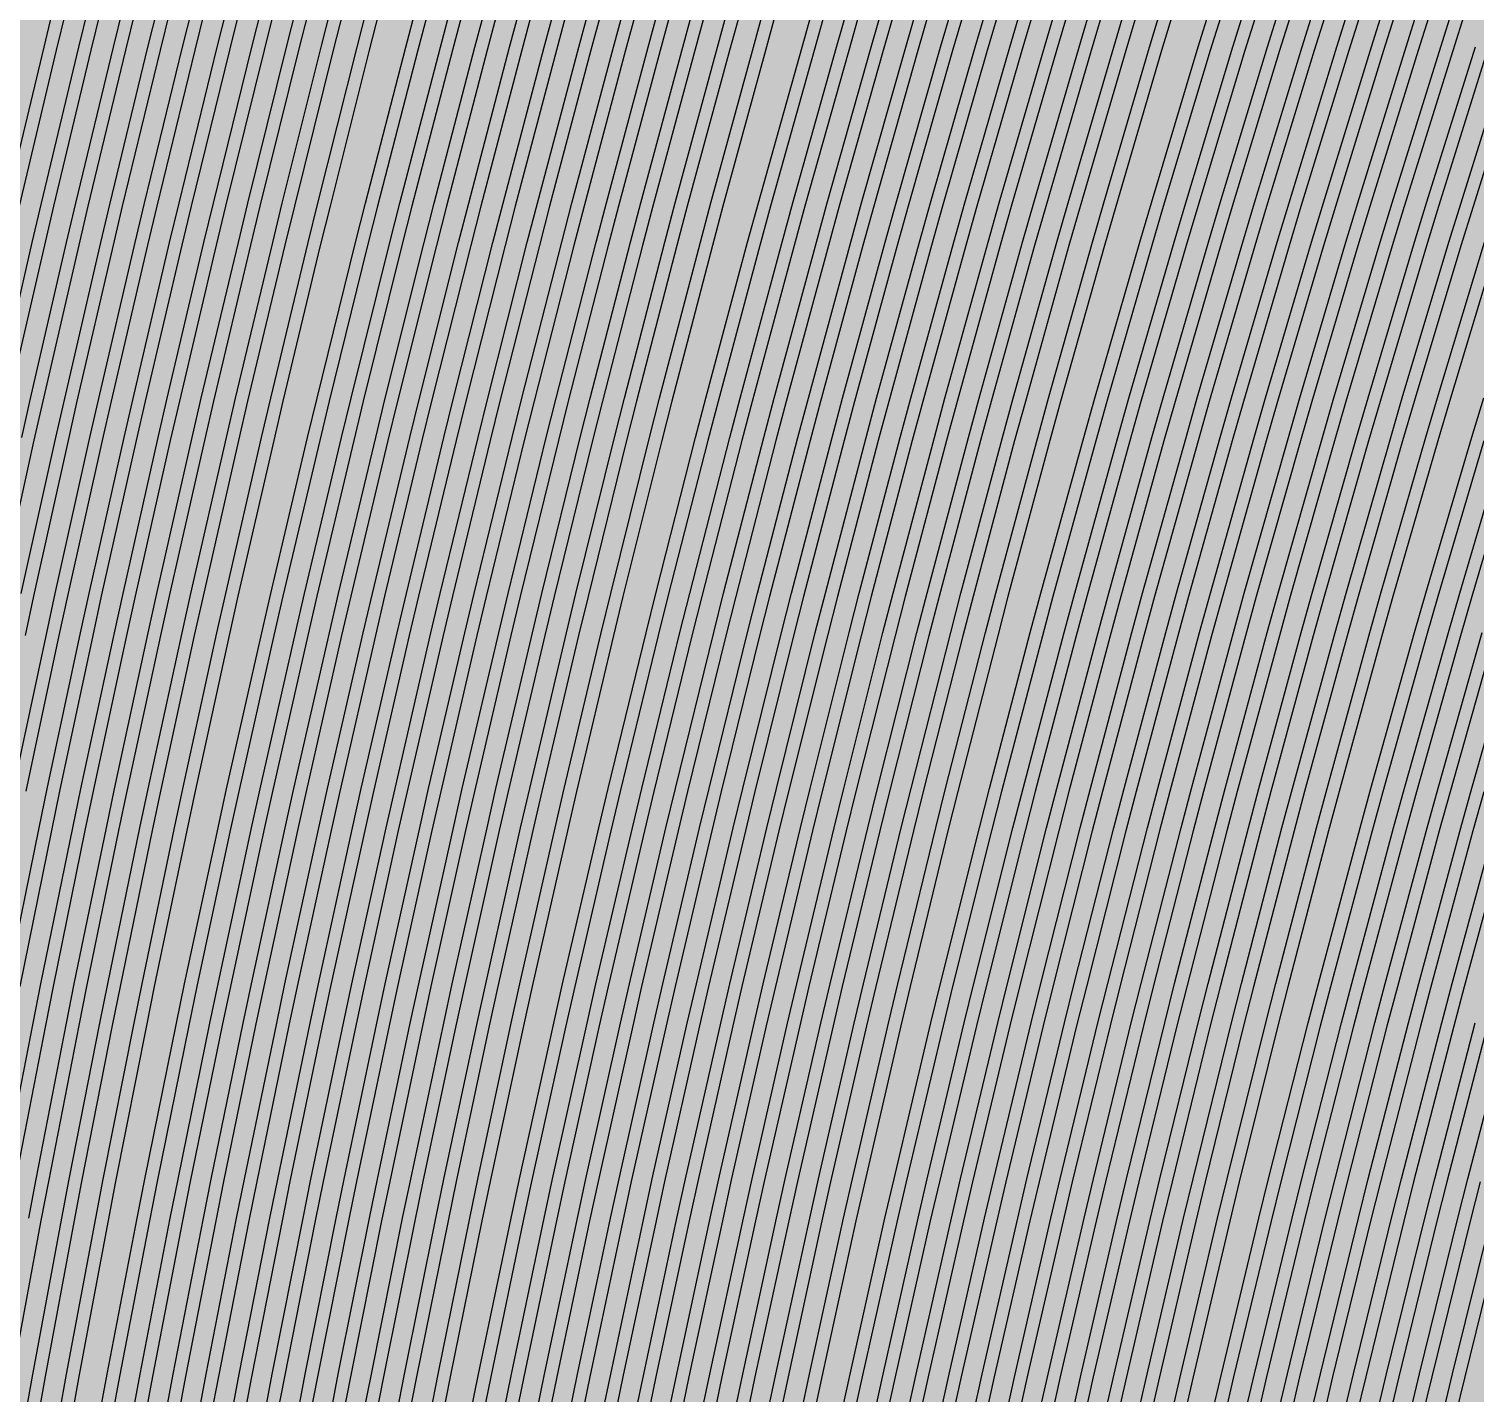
# Model space of a CAD drawing. Header units: metres. Extents: x -7220 to 10980, y -29667 to 1833.
# Drawn here: x 2763.3 to 2994.9, y -17113.4 to -16895 of the extents above; entities that cross this region are included whole.
import ezdxf

# ---------------------------------------------------------------- set-up
doc = ezdxf.new("R2010")
doc.units = ezdxf.units.M
doc.layers.add('Metal1', color=4, linetype='CONTINUOUS')
doc.layers.add('Polyimide', color=7, linetype='CONTINUOUS')

msp = doc.modelspace()

# ---------------------------------------------------------------- hatches: boundary and pattern name
at = {"layer": 'Polyimide'}
msp.add_hatch(color=7, dxfattribs=at).paths.add_polyline_path([(4099.45, -13861.55), (4142.64, -14152.77), (4214.18, -14438.35), (4313.36, -14715.55), (4439.24, -14981.69), (4590.59, -15234.21), (4765.97, -15470.68), (4963.68, -15688.82), (5181.82, -15886.53), (5418.29, -16061.91), (5670.81, -16213.26), (5936.95, -16339.14), (6214.15, -16438.32), (6499.73, -16509.85), (6790.95, -16553.05), (7085, -16567.5), (9980.38, -16567.5), (10058.79, -16571.35), (10136.45, -16582.87), (10212.6, -16601.95), (10286.52, -16628.4), (10357.49, -16661.96), (10424.83, -16702.32), (10487.89, -16749.09), (10546.06, -16801.81), (10598.78, -16859.98), (10645.55, -16923.04), (10685.91, -16990.38), (10719.48, -17061.35), (10745.93, -17135.27), (10765, -17211.43), (10776.52, -17289.08), (10780.38, -17367.5), (10780.38, -21957.3), (10741.61, -22012.91), (10705.97, -22070.59), (10673.58, -22130.14), (10644.53, -22191.39), (10618.92, -22254.16), (10596.82, -22318.25), (10578.3, -22383.46), (10563.41, -22449.6), (10552.21, -22516.46), (10544.72, -22583.84), (10540.97, -22651.53), (10540.97, -22719.32), (10544.72, -22787.01), (10552.21, -22854.38), (10563.41, -22921.24), (10578.3, -22987.38), (10596.82, -23052.6), (10618.92, -23116.68), (10644.53, -23179.45), (10673.58, -23240.71), (10705.97, -23300.26), (10741.61, -23357.93), (10780.38, -23413.54), (10780.38, -28667.5), (10776.52, -28745.91), (10765, -28823.57), (10745.93, -28899.73), (10719.48, -28973.65), (10685.91, -29044.62), (10645.55, -29111.96), (10598.78, -29175.01), (10546.06, -29233.19), (10487.89, -29285.91), (10424.83, -29332.68), (10357.49, -29373.04), (10286.52, -29406.6), (10212.6, -29433.05), (10136.45, -29452.13), (10058.79, -29463.65), (9980.38, -29467.5), (-6219.63, -29467.5), (-6298.04, -29463.65), (-6375.7, -29452.13), (-6451.85, -29433.05), (-6525.77, -29406.6), (-6596.74, -29373.04), (-6664.08, -29332.68), (-6727.14, -29285.91), (-6785.31, -29233.19), (-6838.03, -29175.01), (-6884.8, -29111.96), (-6925.16, -29044.62), (-6958.73, -28973.65), (-6985.18, -28899.73), (-7004.25, -28823.57), (-7015.77, -28745.91), (-7019.63, -28667.5), (-7019.63, -23426.32), (-6979.36, -23370.07), (-6942.33, -23311.63), (-6908.66, -23251.2), (-6878.45, -23188.96), (-6851.81, -23125.12), (-6828.81, -23059.88), (-6809.53, -22993.44), (-6794.04, -22926.02), (-6782.37, -22857.83), (-6774.57, -22789.09), (-6770.67, -22720.02), (-6770.67, -22650.84), (-6774.57, -22581.77), (-6782.37, -22513.03), (-6794.04, -22444.84), (-6809.53, -22377.42), (-6828.81, -22310.98), (-6851.81, -22245.74), (-6878.45, -22181.89), (-6908.66, -22119.66), (-6942.33, -22059.22), (-6979.36, -22000.79), (-7019.63, -21944.54), (-7019.63, -17367.5), (-7015.77, -17289.08), (-7004.25, -17211.43), (-6985.18, -17135.27), (-6958.73, -17061.35), (-6925.16, -16990.38), (-6884.8, -16923.04), (-6838.03, -16859.98), (-6785.31, -16801.81), (-6727.14, -16749.09), (-6664.08, -16702.32), (-6596.74, -16661.96), (-6525.77, -16628.4), (-6451.85, -16601.95), (-6375.7, -16582.87), (-6298.04, -16571.35), (-6219.63, -16567.5), (-3314, -16567.5), (-3019.95, -16553.05), (-2728.73, -16509.85), (-2443.15, -16438.32), (-2165.95, -16339.14), (-1899.81, -16213.26), (-1647.29, -16061.91), (-1410.82, -15886.53), (-1192.68, -15688.82), (-994.97, -15470.68), (-819.59, -15234.21), (-668.24, -14981.69), (-542.36, -14715.55), (-443.18, -14438.35), (-371.64, -14152.77), (-328.45, -13861.55), (-314, -13567.5), (-314, -13373.48), (-317.45, -13328.11), (-327.72, -13283.78), (-344.58, -13241.52), (-367.63, -13202.3), (-396.35, -13167.01), (-430.08, -13136.47), (-468.03, -13111.38), (-509.35, -13092.32), (-509.35, -13092.32), (-578.18, -13061.27), (-642.2, -13021.24), (-700.26, -12972.96), (-751.3, -12917.31), (-794.39, -12855.3), (-828.74, -12788.06), (-853.73, -12716.8), (-868.91, -12642.84), (-874, -12567.5), (-868.91, -12492.16), (-853.73, -12418.19), (-828.74, -12346.94), (-794.39, -12279.7), (-751.3, -12217.69), (-700.26, -12162.04), (-642.2, -12113.76), (-578.18, -12073.73), (-509.35, -12042.68), (-509.35, -12042.68), (-468.03, -12023.62), (-430.08, -11998.53), (-396.35, -11967.99), (-367.63, -11932.7), (-344.58, -11893.47), (-327.72, -11851.21), (-317.45, -11806.89), (-314, -11761.52), (-314, -11074.31), (-317.45, -11028.94), (-327.72, -10984.62), (-344.58, -10942.36), (-367.63, -10903.13), (-396.35, -10867.84), (-430.08, -10837.3), (-468.03, -10812.21), (-509.35, -10793.16), (-509.35, -10793.16), (-578.18, -10762.1), (-642.2, -10722.07), (-700.26, -10673.8), (-751.3, -10618.15), (-794.39, -10556.13), (-828.74, -10488.89), (-853.73, -10417.64), (-868.91, -10343.67), (-874, -10268.33), (-868.91, -10192.99), (-853.73, -10119.03), (-828.74, -10047.77), (-794.39, -9980.53), (-751.3, -9918.52), (-700.26, -9862.87), (-642.2, -9814.59), (-578.18, -9774.56), (-509.35, -9743.51), (-509.35, -9743.51), (-468.03, -9724.45), (-430.08, -9699.36), (-396.35, -9668.82), (-367.63, -9633.53), (-344.58, -9594.31), (-327.72, -9552.05), (-317.45, -9507.72), (-314, -9462.35), (-314, -8775.14), (-317.45, -8729.78), (-327.72, -8685.45), (-344.58, -8643.19), (-367.63, -8603.96), (-396.35, -8568.68), (-430.08, -8538.14), (-468.03, -8513.05), (-509.35, -8493.99), (-509.35, -8493.99), (-578.18, -8462.94), (-642.2, -8422.91), (-700.26, -8374.63), (-751.3, -8318.98), (-794.39, -8256.97), (-828.74, -8189.73), (-853.73, -8118.47), (-868.91, -8044.5), (-874, -7969.17), (-868.91, -7893.83), (-853.73, -7819.86), (-828.74, -7748.61), (-794.39, -7681.36), (-751.3, -7619.35), (-700.26, -7563.7), (-642.2, -7515.42), (-578.18, -7475.4), (-509.35, -7444.34), (-509.35, -7444.34), (-468.03, -7425.28), (-430.08, -7400.2), (-396.35, -7369.66), (-367.63, -7334.37), (-344.58, -7295.14), (-327.72, -7252.88), (-317.45, -7208.56), (-314, -7163.19), (-314, -6475.98), (-317.45, -6430.61), (-327.72, -6386.29), (-344.58, -6344.02), (-367.63, -6304.8), (-396.35, -6269.51), (-430.08, -6238.97), (-468.03, -6213.88), (-509.35, -6194.82), (-509.35, -6194.82), (-578.18, -6163.77), (-642.2, -6123.74), (-700.26, -6075.46), (-751.3, -6019.81), (-794.39, -5957.8), (-828.74, -5890.56), (-853.73, -5819.31), (-868.91, -5745.34), (-874, -5670), (-868.91, -5594.66), (-853.73, -5520.69), (-828.74, -5449.44), (-794.39, -5382.2), (-751.3, -5320.19), (-700.26, -5264.54), (-642.2, -5216.26), (-578.18, -5176.23), (-509.35, -5145.18), (-509.35, -5145.18), (-468.03, -5126.12), (-430.08, -5101.03), (-396.35, -5070.49), (-367.63, -5035.2), (-344.58, -4995.98), (-327.72, -4953.71), (-317.45, -4909.39), (-314, -4864.02), (-314, 380), (-314, 1532.5), (-269, 1532.5), (-268.78, 1525.63), (-268.1, 1518.79), (-266.98, 1512.02), (-265.42, 1505.32), (-263.43, 1498.75), (-261.01, 1492.32), (-258.17, 1486.06), (-254.93, 1480), (-251.3, 1474.17), (-247.3, 1468.58), (-242.94, 1463.27), (-238.25, 1458.25), (-233.23, 1453.56), (-227.92, 1449.2), (-222.33, 1445.2), (-216.5, 1441.57), (-210.44, 1438.33), (-204.18, 1435.49), (-197.75, 1433.07), (-191.18, 1431.08), (-184.48, 1429.52), (-177.71, 1428.4), (-170.87, 1427.72), (-164, 1427.5), (-157.13, 1427.72), (-150.29, 1428.4), (-143.52, 1429.52), (-136.82, 1431.08), (-130.25, 1433.07), (-123.82, 1435.49), (-117.56, 1438.33), (-111.5, 1441.57), (-105.67, 1445.2), (-100.08, 1449.2), (-94.77, 1453.56), (-89.75, 1458.25), (-85.06, 1463.27), (-80.7, 1468.58), (-76.7, 1474.17), (-73.07, 1480), (-69.83, 1486.06), (-66.99, 1492.32), (-64.57, 1498.75), (-62.58, 1505.32), (-61.02, 1512.02), (-59.9, 1518.79), (-59.22, 1525.63), (-59, 1532.5), (1786, 1532.5), (3835, 1532.5), (3835.21, 1539.04), (3835.86, 1545.55), (3836.92, 1552.01), (3838.41, 1558.38), (3840.31, 1564.64), (3842.61, 1570.77), (3845.31, 1576.73), (3848.4, 1582.5), (3851.85, 1588.06), (3855.66, 1593.38), (3859.82, 1598.43), (3864.29, 1603.21), (3869.07, 1607.68), (3874.12, 1611.84), (3879.44, 1615.65), (3885, 1619.1), (3890.77, 1622.19), (3896.73, 1624.89), (3902.86, 1627.19), (3909.12, 1629.09), (3915.49, 1630.58), (3921.95, 1631.64), (3928.46, 1632.29), (3935, 1632.5), (3941.54, 1632.29), (3948.05, 1631.64), (3954.51, 1630.58), (3960.88, 1629.09), (3967.14, 1627.19), (3973.27, 1624.89), (3979.23, 1622.19), (3985, 1619.1), (3990.56, 1615.65), (3995.88, 1611.84), (4000.93, 1607.68), (4005.71, 1603.21), (4010.18, 1598.43), (4014.34, 1593.38), (4018.15, 1588.06), (4021.6, 1582.5), (4024.69, 1576.73), (4027.39, 1570.77), (4029.69, 1564.64), (4031.59, 1558.38), (4033.08, 1552.01), (4034.14, 1545.55), (4034.79, 1539.04), (4035, 1532.5), (4085, 1532.5), (4085, 380), (4085, 330), (4085, -4864.02), (4088.45, -4909.39), (4098.72, -4953.71), (4115.58, -4995.98), (4138.63, -5035.2), (4167.35, -5070.49), (4201.08, -5101.03), (4239.03, -5126.12), (4280.35, -5145.18), (4280.35, -5145.18), (4349.18, -5176.23), (4413.2, -5216.26), (4471.26, -5264.54), (4522.3, -5320.19), (4565.39, -5382.2), (4599.74, -5449.44), (4624.73, -5520.69), (4639.91, -5594.66), (4645, -5670), (4639.91, -5745.34), (4624.73, -5819.31), (4599.74, -5890.56), (4565.39, -5957.8), (4522.3, -6019.81), (4471.26, -6075.46), (4413.2, -6123.74), (4349.18, -6163.77), (4280.35, -6194.82), (4239.03, -6213.88), (4201.08, -6238.97), (4167.35, -6269.51), (4138.63, -6304.8), (4115.58, -6344.02), (4098.72, -6386.29), (4088.45, -6430.61), (4085, -6475.98), (4085, -13567.5), (4099.45, -13861.55)])

# ---------------------------------------------------------------- linework, layer by layer
at = {"layer": 'Metal1'}
for points in [[(2758.07, -16954.18), (2763.8, -16929.21), (2765.27, -16922.93), (2771.26, -16897.96), (2772.8, -16891.68), (2779.05, -16866.71), (2780.66, -16860.43), (2787.17, -16835.46), (2788.85, -16829.18), (2795.64, -16804.21), (2797.39, -16797.93), (2804.45, -16772.97), (2806.26, -16766.68)], [(2813.93, -16767.24), (2812.11, -16773.52), (2805.01, -16798.47), (2803.26, -16804.75), (2796.43, -16829.7), (2794.75, -16835.98), (2788.19, -16860.93), (2786.58, -16867.21), (2780.29, -16892.16), (2778.75, -16898.43), (2772.73, -16923.39), (2771.25, -16929.66), (2765.49, -16954.62), (2764.08, -16960.89), (2758.58, -16985.85)], [(2759.11, -17079.18), (2763.95, -17054.2), (2765.2, -17047.93), (2770.3, -17022.95), (2771.61, -17016.68), (2776.97, -16991.7), (2778.35, -16985.42), (2783.97, -16960.46), (2785.42, -16954.17), (2791.31, -16929.21), (2792.83, -16922.92), (2798.99, -16897.96), (2800.57, -16891.67), (2807.01, -16866.71), (2808.66, -16860.42), (2815.37, -16835.46), (2817.09, -16829.17), (2824.08, -16804.21), (2825.87, -16797.92), (2833.14, -16772.96), (2835.01, -16766.67)], [(2759.76, -16922.93), (2765.71, -16897.96), (2767.24, -16891.68), (2773.46, -16866.71), (2775.05, -16860.43), (2781.54, -16835.46), (2783.2, -16829.18), (2789.95, -16804.22), (2791.69, -16797.93), (2798.71, -16772.97), (2800.52, -16766.68)], [(2759.84, -17047.93), (2764.91, -17022.95), (2766.22, -17016.68), (2771.55, -16991.71), (2772.92, -16985.43), (2778.51, -16960.46), (2779.95, -16954.18), (2785.81, -16929.21), (2787.32, -16922.92), (2793.44, -16897.96), (2795.02, -16891.67), (2801.41, -16866.71), (2803.06, -16860.42), (2809.73, -16835.46), (2811.44, -16829.17), (2818.39, -16804.21), (2820.18, -16797.92), (2827.4, -16772.96), (2829.26, -16766.67)], [(2808.18, -16767.24), (2806.37, -16773.51), (2799.31, -16798.47), (2797.57, -16804.74), (2790.78, -16829.7), (2789.11, -16835.97), (2782.59, -16860.93), (2780.99, -16867.2), (2774.74, -16892.16), (2773.2, -16898.43), (2767.22, -16923.39), (2765.75, -16929.66), (2760.02, -16954.62)], [(2842.67, -16767.24), (2840.8, -16773.53), (2833.49, -16798.48), (2831.69, -16804.76), (2824.67, -16829.71), (2822.93, -16835.98), (2816.19, -16860.94), (2814.53, -16867.21), (2808.07, -16892.17), (2806.47, -16898.44), (2800.28, -16923.4), (2798.76, -16929.67), (2792.84, -16954.63), (2791.39, -16960.9), (2785.73, -16985.86), (2784.35, -16992.13), (2778.96, -17017.09), (2777.64, -17023.36), (2772.51, -17048.32), (2771.26, -17054.59), (2766.39, -17079.55), (2765.2, -17085.82), (2760.6, -17110.78)], [(2760.83, -17016.68), (2766.13, -16991.71), (2767.49, -16985.43), (2773.05, -16960.46), (2774.48, -16954.18), (2780.31, -16929.21), (2781.81, -16922.93), (2787.9, -16897.96), (2789.46, -16891.67), (2795.82, -16866.71), (2797.46, -16860.42), (2804.09, -16835.46), (2805.79, -16829.17), (2812.7, -16804.21), (2814.48, -16797.92), (2821.66, -16772.96), (2823.51, -16766.67)], [(2836.92, -16767.24), (2835.06, -16773.52), (2827.79, -16798.47), (2826, -16804.75), (2819.02, -16829.7), (2817.3, -16835.98), (2810.59, -16860.94), (2808.94, -16867.21), (2802.51, -16892.17), (2800.93, -16898.44), (2794.77, -16923.4), (2793.26, -16929.67), (2787.37, -16954.63), (2785.92, -16960.9), (2780.3, -16985.86), (2778.92, -16992.13), (2773.57, -17017.09), (2772.25, -17023.36), (2767.16, -17048.32), (2765.91, -17054.59), (2761.07, -17079.55)], [(2802.44, -16767.23), (2800.64, -16773.51), (2793.61, -16798.46), (2791.88, -16804.74), (2785.13, -16829.7), (2783.47, -16835.97), (2776.99, -16860.93), (2775.4, -16867.2), (2769.18, -16892.16), (2767.66, -16898.43), (2761.71, -16923.39)], [(2831.18, -16767.24), (2829.32, -16773.52), (2822.1, -16798.47), (2820.32, -16804.75), (2813.37, -16829.7), (2811.66, -16835.98), (2804.99, -16860.93), (2803.35, -16867.21), (2796.96, -16892.17), (2795.38, -16898.44), (2789.26, -16923.4), (2787.76, -16929.67), (2781.9, -16954.63), (2780.46, -16960.9), (2774.87, -16985.86), (2773.5, -16992.13), (2768.17, -17017.09), (2766.87, -17023.36), (2761.8, -17048.32)], [(2762.06, -16985.43), (2767.59, -16960.46), (2769.01, -16954.18), (2774.8, -16929.21), (2776.29, -16922.93), (2782.35, -16897.96), (2783.91, -16891.68), (2790.23, -16866.71), (2791.86, -16860.43), (2798.45, -16835.46), (2800.15, -16829.17), (2807.02, -16804.21), (2808.78, -16797.92), (2815.93, -16772.96), (2817.76, -16766.67)], [(2762.13, -16960.46), (2763.54, -16954.18), (2769.3, -16929.21), (2770.78, -16922.93), (2776.8, -16897.96), (2778.35, -16891.68), (2784.64, -16866.71), (2786.26, -16860.43), (2792.81, -16835.46), (2794.5, -16829.18), (2801.33, -16804.21), (2803.08, -16797.93), (2810.19, -16772.96), (2812.01, -16766.67)], [(2819.68, -16767.24), (2817.85, -16773.52), (2810.7, -16798.47), (2808.94, -16804.75), (2802.08, -16829.7), (2800.38, -16835.98), (2793.79, -16860.93), (2792.17, -16867.21), (2785.85, -16892.16), (2784.29, -16898.44), (2778.24, -16923.39), (2776.75, -16929.67), (2770.96, -16954.62), (2769.54, -16960.9), (2764.01, -16985.86), (2762.66, -16992.13)], [(2825.43, -16767.24), (2823.59, -16773.52), (2816.4, -16798.47), (2814.63, -16804.75), (2807.72, -16829.7), (2806.02, -16835.98), (2799.39, -16860.93), (2797.76, -16867.21), (2791.4, -16892.16), (2789.84, -16898.44), (2783.75, -16923.39), (2782.25, -16929.67), (2776.43, -16954.63), (2775, -16960.9), (2769.44, -16985.86), (2768.08, -16992.13), (2762.78, -17017.09)], [(2762.79, -17116.7), (2763.92, -17110.43), (2768.55, -17085.45), (2769.75, -17079.17), (2774.65, -17054.2), (2775.91, -17047.92), (2781.06, -17022.95), (2782.39, -17016.67), (2787.81, -16991.7), (2789.21, -16985.42), (2794.9, -16960.45), (2796.36, -16954.17), (2802.32, -16929.2), (2803.85, -16922.92), (2810.08, -16897.96), (2811.68, -16891.67), (2818.19, -16866.71), (2819.86, -16860.42), (2826.64, -16835.46), (2828.39, -16829.17), (2835.45, -16804.21), (2837.27, -16797.92), (2844.62, -16772.96), (2846.51, -16766.67)], [(2763.24, -17085.45), (2764.43, -17079.18), (2769.3, -17054.2), (2770.55, -17047.93), (2775.68, -17022.95), (2777, -17016.67), (2782.39, -16991.7), (2783.78, -16985.42), (2789.44, -16960.45), (2790.89, -16954.17), (2796.82, -16929.21), (2798.34, -16922.92), (2804.53, -16897.96), (2806.13, -16891.67), (2812.6, -16866.71), (2814.26, -16860.42), (2821, -16835.46), (2822.74, -16829.17), (2829.76, -16804.21), (2831.57, -16797.92), (2838.88, -16772.96), (2840.76, -16766.67)], [(2848.42, -16767.25), (2846.53, -16773.53), (2839.19, -16798.48), (2837.37, -16804.76), (2830.31, -16829.71), (2828.57, -16835.99), (2821.79, -16860.94), (2820.12, -16867.22), (2813.62, -16892.17), (2812.02, -16898.44), (2805.79, -16923.4), (2804.26, -16929.67), (2798.31, -16954.63), (2796.85, -16960.9), (2791.16, -16985.86), (2789.77, -16992.13), (2784.35, -17017.09), (2783.02, -17023.36), (2777.87, -17048.32), (2776.61, -17054.59), (2771.71, -17079.55), (2770.52, -17085.82), (2765.89, -17110.79), (2764.76, -17117.05)], [(2768.18, -17116.7), (2769.32, -17110.42), (2773.99, -17085.45), (2775.19, -17079.17), (2780.13, -17054.2), (2781.4, -17047.92), (2786.59, -17022.95), (2787.93, -17016.67), (2793.4, -16991.7), (2794.8, -16985.42), (2800.53, -16960.45), (2802.01, -16954.17), (2808.01, -16929.2), (2809.56, -16922.92), (2815.83, -16897.95), (2817.45, -16891.67), (2824, -16866.7), (2825.69, -16860.42), (2832.52, -16835.46), (2834.28, -16829.17), (2841.4, -16804.21), (2843.23, -16797.91), (2850.63, -16772.96), (2852.54, -16766.66)], [(2854.45, -16767.25), (2852.55, -16773.53), (2845.15, -16798.48), (2843.32, -16804.76), (2836.2, -16829.71), (2834.45, -16835.99), (2827.62, -16860.94), (2825.93, -16867.22), (2819.38, -16892.17), (2817.77, -16898.45), (2811.5, -16923.4), (2809.95, -16929.68), (2803.95, -16954.63), (2802.48, -16960.91), (2796.75, -16985.86), (2795.35, -16992.13), (2789.89, -17017.09), (2788.55, -17023.36), (2783.36, -17048.33), (2782.09, -17054.59), (2777.16, -17079.56), (2775.95, -17085.82), (2771.28, -17110.79), (2770.14, -17117.05)], [(2774.63, -17116.7), (2775.8, -17110.42), (2780.6, -17085.45), (2781.84, -17079.17), (2786.92, -17054.2), (2788.22, -17047.92), (2793.57, -17022.95), (2794.94, -17016.67), (2800.56, -16991.7), (2802.01, -16985.41), (2807.9, -16960.45), (2809.42, -16954.16), (2815.59, -16929.2), (2817.18, -16922.91), (2823.63, -16897.95), (2825.29, -16891.66), (2832.03, -16866.7), (2833.77, -16860.41), (2840.79, -16835.45), (2842.6, -16829.16), (2849.92, -16804.2), (2851.8, -16797.91), (2859.42, -16772.95), (2861.38, -16766.66)], [(2863.28, -16767.26), (2861.33, -16773.54), (2853.72, -16798.49), (2851.84, -16804.77), (2844.52, -16829.72), (2842.72, -16836), (2835.69, -16860.95), (2833.96, -16867.23), (2827.22, -16892.18), (2825.57, -16898.45), (2819.12, -16923.41), (2817.53, -16929.68), (2811.36, -16954.64), (2809.85, -16960.91), (2803.96, -16985.87), (2802.51, -16992.14), (2796.9, -17017.1), (2795.52, -17023.37), (2790.18, -17048.33), (2788.87, -17054.6), (2783.81, -17079.56), (2782.57, -17085.83), (2777.77, -17110.79), (2776.59, -17117.06)], [(2779.91, -17116.7), (2781.09, -17110.42), (2785.92, -17085.45), (2787.17, -17079.17), (2792.26, -17054.2), (2793.58, -17047.92), (2798.95, -17022.95), (2800.34, -17016.67), (2805.98, -16991.7), (2807.44, -16985.41), (2813.36, -16960.45), (2814.89, -16954.16), (2821.09, -16929.2), (2822.69, -16922.91), (2829.18, -16897.95), (2830.85, -16891.66), (2837.62, -16866.7), (2839.37, -16860.41), (2846.43, -16835.45), (2848.25, -16829.16), (2855.61, -16804.2), (2857.5, -16797.91), (2865.16, -16772.95), (2867.12, -16766.65)], [(2869.03, -16767.26), (2867.07, -16773.54), (2859.41, -16798.49), (2857.52, -16804.77), (2850.17, -16829.72), (2848.35, -16836), (2841.29, -16860.95), (2839.55, -16867.23), (2832.78, -16892.18), (2831.11, -16898.46), (2824.63, -16923.41), (2823.03, -16929.69), (2816.83, -16954.64), (2815.31, -16960.91), (2809.39, -16985.87), (2807.93, -16992.14), (2802.29, -17017.1), (2800.91, -17023.37), (2795.54, -17048.33), (2794.22, -17054.6), (2789.13, -17079.56), (2787.88, -17085.83), (2783.05, -17110.79), (2781.88, -17117.06)], [(2785.19, -17116.69), (2786.38, -17110.42), (2791.23, -17085.44), (2792.49, -17079.17), (2797.61, -17054.2), (2798.94, -17047.92), (2804.34, -17022.95), (2805.73, -17016.66), (2811.4, -16991.7), (2812.87, -16985.41), (2818.82, -16960.45), (2820.36, -16954.16), (2826.6, -16929.2), (2828.2, -16922.91), (2834.72, -16897.95), (2836.4, -16891.66), (2843.21, -16866.7), (2844.97, -16860.41), (2852.07, -16835.45), (2853.9, -16829.16), (2861.29, -16804.2), (2863.2, -16797.9), (2870.89, -16772.95), (2872.87, -16766.65)], [(2874.78, -16767.26), (2872.8, -16773.54), (2865.11, -16798.49), (2863.21, -16804.77), (2855.82, -16829.72), (2853.99, -16836), (2846.89, -16860.95), (2845.14, -16867.23), (2838.33, -16892.18), (2836.66, -16898.46), (2830.14, -16923.41), (2828.53, -16929.69), (2822.3, -16954.64), (2820.77, -16960.92), (2814.81, -16985.87), (2813.35, -16992.14), (2807.68, -17017.1), (2806.29, -17023.37), (2800.89, -17048.33), (2799.57, -17054.6), (2794.45, -17079.56), (2793.2, -17085.83), (2788.34, -17110.79), (2787.16, -17117.06)], [(2790.48, -17116.69), (2791.67, -17110.42), (2796.55, -17085.44), (2797.81, -17079.17), (2802.96, -17054.19), (2804.29, -17047.91), (2809.72, -17022.94), (2811.12, -17016.66), (2816.83, -16991.7), (2818.3, -16985.41), (2824.29, -16960.45), (2825.83, -16954.16), (2832.1, -16929.2), (2833.71, -16922.91), (2840.27, -16897.95), (2841.96, -16891.66), (2848.81, -16866.7), (2850.57, -16860.41), (2857.71, -16835.45), (2859.54, -16829.15), (2866.98, -16804.2), (2868.89, -16797.9), (2876.63, -16772.95), (2878.62, -16766.65)], [(2880.53, -16767.26), (2878.54, -16773.55), (2870.81, -16798.49), (2868.9, -16804.77), (2861.46, -16829.72), (2859.63, -16836), (2852.49, -16860.95), (2850.73, -16867.23), (2843.89, -16892.18), (2842.2, -16898.46), (2835.65, -16923.41), (2834.04, -16929.69), (2827.77, -16954.64), (2826.23, -16960.92), (2820.24, -16985.87), (2818.78, -16992.15), (2813.07, -17017.1), (2811.67, -17023.37), (2806.25, -17048.33), (2804.92, -17054.6), (2799.77, -17079.56), (2798.51, -17085.83), (2793.63, -17110.79), (2792.44, -17117.06)], [(2795.76, -17116.69), (2796.96, -17110.42), (2801.86, -17085.44), (2803.13, -17079.16), (2808.31, -17054.19), (2809.65, -17047.91), (2815.11, -17022.94), (2816.51, -17016.66), (2822.25, -16991.69), (2823.73, -16985.41), (2829.75, -16960.44), (2831.3, -16954.16), (2837.6, -16929.2), (2839.22, -16922.91), (2845.82, -16897.95), (2847.51, -16891.66), (2854.4, -16866.7), (2856.17, -16860.4), (2863.35, -16835.45), (2865.19, -16829.15), (2872.67, -16804.2), (2874.59, -16797.9), (2882.37, -16772.95), (2884.37, -16766.65)], [(2801.04, -17116.69), (2802.25, -17110.41), (2807.18, -17085.44), (2808.45, -17079.16), (2813.66, -17054.19), (2815.01, -17047.91), (2820.49, -17022.94), (2821.91, -17016.66), (2827.67, -16991.69), (2829.16, -16985.41), (2835.21, -16960.44), (2836.77, -16954.16), (2843.1, -16929.19), (2844.74, -16922.91), (2851.36, -16897.94), (2853.07, -16891.65), (2859.99, -16866.69), (2861.77, -16860.4), (2868.98, -16835.45), (2870.84, -16829.15), (2878.36, -16804.2), (2880.29, -16797.9), (2888.11, -16772.95), (2890.12, -16766.65)], [(2806.33, -17116.69), (2807.54, -17110.41), (2812.49, -17085.44), (2813.78, -17079.16), (2819.01, -17054.19), (2820.36, -17047.91), (2825.88, -17022.94), (2827.3, -17016.66), (2833.09, -16991.69), (2834.59, -16985.41), (2840.67, -16960.44), (2842.24, -16954.16), (2848.61, -16929.19), (2850.25, -16922.91), (2856.91, -16897.94), (2858.62, -16891.65), (2865.58, -16866.69), (2867.37, -16860.4), (2874.62, -16835.44), (2876.49, -16829.15), (2884.04, -16804.19), (2885.99, -16797.9), (2893.85, -16772.94), (2895.87, -16766.65)], [(2811.61, -17116.69), (2812.83, -17110.41), (2817.81, -17085.44), (2819.1, -17079.16), (2824.36, -17054.19), (2825.72, -17047.91), (2831.26, -17022.94), (2832.69, -17016.66), (2838.52, -16991.69), (2840.02, -16985.41), (2846.13, -16960.44), (2847.71, -16954.16), (2854.11, -16929.19), (2855.76, -16922.9), (2862.45, -16897.94), (2864.18, -16891.65), (2871.17, -16866.69), (2872.97, -16860.4), (2880.26, -16835.44), (2882.14, -16829.15), (2889.73, -16804.19), (2891.69, -16797.9), (2899.59, -16772.94), (2901.62, -16766.65)], [(2816.89, -17116.69), (2818.12, -17110.41), (2823.13, -17085.44), (2824.42, -17079.16), (2829.71, -17054.19), (2831.07, -17047.91), (2836.65, -17022.94), (2838.08, -17016.66), (2843.94, -16991.69), (2845.45, -16985.41), (2851.59, -16960.44), (2853.18, -16954.15), (2859.61, -16929.19), (2861.27, -16922.9), (2868, -16897.94), (2869.73, -16891.65), (2876.76, -16866.69), (2878.57, -16860.4), (2885.9, -16835.44), (2887.79, -16829.15), (2895.42, -16804.19), (2897.38, -16797.9), (2905.32, -16772.94), (2907.37, -16766.64)], [(2822.18, -17116.69), (2823.41, -17110.41), (2828.44, -17085.44), (2829.74, -17079.16), (2835.06, -17054.19), (2836.43, -17047.91), (2842.03, -17022.94), (2843.48, -17016.66), (2849.36, -16991.69), (2850.88, -16985.4), (2857.06, -16960.44), (2858.65, -16954.15), (2865.12, -16929.19), (2866.78, -16922.9), (2873.55, -16897.94), (2875.29, -16891.65), (2882.35, -16866.69), (2884.17, -16860.4), (2891.54, -16835.44), (2893.43, -16829.15), (2901.11, -16804.19), (2903.08, -16797.89), (2911.06, -16772.94), (2913.12, -16766.64)], [(2827.57, -17116.69), (2828.8, -17110.41), (2833.87, -17085.44), (2835.18, -17079.16), (2840.54, -17054.19), (2841.92, -17047.91), (2847.56, -17022.94), (2849.01, -17016.65), (2854.94, -16991.69), (2856.47, -16985.4), (2862.69, -16960.44), (2864.29, -16954.15), (2870.81, -16929.19), (2872.49, -16922.9), (2879.3, -16897.94), (2881.05, -16891.65), (2888.17, -16866.69), (2890, -16860.4), (2897.42, -16835.44), (2899.33, -16829.14), (2907.05, -16804.19), (2909.04, -16797.89), (2917.08, -16772.94), (2919.15, -16766.64)], [(2834.02, -17116.69), (2835.29, -17110.4), (2840.49, -17085.44), (2841.83, -17079.15), (2847.33, -17054.19), (2848.75, -17047.9), (2854.53, -17022.94), (2856.03, -17016.65), (2862.11, -16991.69), (2863.68, -16985.4), (2870.06, -16960.44), (2871.7, -16954.15), (2878.39, -16929.19), (2880.11, -16922.89), (2887.1, -16897.94), (2888.9, -16891.64), (2896.2, -16866.69), (2898.08, -16860.39), (2905.69, -16835.44), (2907.65, -16829.14), (2915.57, -16804.19), (2917.61, -16797.89), (2925.86, -16772.94), (2927.98, -16766.63)], [(2839.3, -17116.68), (2840.58, -17110.4), (2845.8, -17085.43), (2847.16, -17079.15), (2852.68, -17054.18), (2854.1, -17047.9), (2859.92, -17022.93), (2861.42, -17016.65), (2867.53, -16991.68), (2869.11, -16985.4), (2875.52, -16960.43), (2877.17, -16954.14), (2883.89, -16929.18), (2885.62, -16922.89), (2892.64, -16897.93), (2894.45, -16891.64), (2901.79, -16866.68), (2903.68, -16860.39), (2911.33, -16835.43), (2913.3, -16829.14), (2921.26, -16804.18), (2923.31, -16797.88), (2931.6, -16772.93), (2933.73, -16766.63)], [(2844.58, -17116.68), (2845.87, -17110.4), (2851.12, -17085.43), (2852.48, -17079.15), (2858.03, -17054.18), (2859.46, -17047.9), (2865.3, -17022.93), (2866.81, -17016.65), (2872.95, -16991.68), (2874.54, -16985.39), (2880.98, -16960.43), (2882.64, -16954.14), (2889.39, -16929.18), (2891.13, -16922.89), (2898.19, -16897.93), (2900.01, -16891.64), (2907.38, -16866.68), (2909.28, -16860.39), (2916.96, -16835.43), (2918.94, -16829.13), (2926.95, -16804.18), (2929.01, -16797.88), (2937.34, -16772.93), (2939.48, -16766.63)], [(2849.87, -17116.68), (2851.16, -17110.4), (2856.44, -17085.43), (2857.8, -17079.15), (2863.37, -17054.18), (2864.81, -17047.9), (2870.69, -17022.93), (2872.2, -17016.65), (2878.37, -16991.68), (2879.97, -16985.39), (2886.44, -16960.43), (2888.11, -16954.14), (2894.9, -16929.18), (2896.64, -16922.89), (2903.74, -16897.93), (2905.56, -16891.64), (2912.97, -16866.68), (2914.88, -16860.39), (2922.6, -16835.43), (2924.59, -16829.13), (2932.64, -16804.18), (2934.71, -16797.88), (2943.08, -16772.93), (2945.23, -16766.63)], [(2855.15, -17116.68), (2856.45, -17110.4), (2861.75, -17085.43), (2863.12, -17079.15), (2868.72, -17054.18), (2870.17, -17047.9), (2876.07, -17022.93), (2877.59, -17016.64), (2883.8, -16991.68), (2885.4, -16985.39), (2891.9, -16960.43), (2893.58, -16954.14), (2900.4, -16929.18), (2902.16, -16922.89), (2909.28, -16897.93), (2911.12, -16891.64), (2918.56, -16866.68), (2920.48, -16860.38), (2928.24, -16835.43), (2930.24, -16829.13), (2938.32, -16804.18), (2940.4, -16797.88), (2948.81, -16772.93), (2950.98, -16766.63)], [(2860.43, -17116.68), (2861.74, -17110.4), (2867.07, -17085.43), (2868.44, -17079.15), (2874.07, -17054.18), (2875.53, -17047.9), (2881.46, -17022.93), (2882.99, -17016.64), (2889.22, -16991.68), (2890.83, -16985.39), (2897.37, -16960.43), (2899.05, -16954.14), (2905.9, -16929.18), (2907.67, -16922.89), (2914.83, -16897.93), (2916.68, -16891.64), (2924.15, -16866.68), (2926.08, -16860.38), (2933.88, -16835.43), (2935.89, -16829.13), (2944.01, -16804.18), (2946.1, -16797.88), (2954.55, -16772.93), (2956.73, -16766.63)], [(2865.72, -17116.68), (2867.03, -17110.4), (2872.38, -17085.43), (2873.77, -17079.15), (2879.42, -17054.18), (2880.88, -17047.89), (2886.84, -17022.93), (2888.38, -17016.64), (2894.64, -16991.68), (2896.26, -16985.39), (2902.83, -16960.43), (2904.52, -16954.14), (2911.4, -16929.18), (2913.18, -16922.89), (2920.38, -16897.93), (2922.23, -16891.63), (2929.74, -16866.68), (2931.68, -16860.38), (2939.52, -16835.43), (2941.54, -16829.13), (2949.7, -16804.18), (2951.8, -16797.88), (2960.29, -16772.93), (2962.48, -16766.63)], [(2871, -17116.68), (2872.32, -17110.4), (2877.7, -17085.43), (2879.09, -17079.15), (2884.77, -17054.18), (2886.24, -17047.89), (2892.23, -17022.93), (2893.77, -17016.64), (2900.06, -16991.68), (2901.69, -16985.39), (2908.29, -16960.43), (2909.99, -16954.14), (2916.91, -16929.18), (2918.69, -16922.88), (2925.92, -16897.93), (2927.79, -16891.63), (2935.34, -16866.68), (2937.28, -16860.38), (2945.16, -16835.43), (2947.18, -16829.13), (2955.38, -16804.18), (2957.5, -16797.88), (2966.03, -16772.93), (2968.23, -16766.62)], [(2876.28, -17116.68), (2877.6, -17110.4), (2883.01, -17085.43), (2884.41, -17079.14), (2890.12, -17054.18), (2891.6, -17047.89), (2897.61, -17022.93), (2899.16, -17016.64), (2905.49, -16991.68), (2907.12, -16985.39), (2913.75, -16960.43), (2915.46, -16954.14), (2922.41, -16929.18), (2924.2, -16922.88), (2931.47, -16897.93), (2933.34, -16891.63), (2940.93, -16866.68), (2942.88, -16860.38), (2950.79, -16835.43), (2952.83, -16829.13), (2961.07, -16804.18), (2963.2, -16797.87), (2971.77, -16772.93), (2973.98, -16766.62)], [(2881.57, -17116.68), (2882.89, -17110.4), (2888.33, -17085.43), (2889.73, -17079.14), (2895.47, -17054.18), (2896.95, -17047.89), (2903, -17022.93), (2904.56, -17016.64), (2910.91, -16991.68), (2912.55, -16985.39), (2919.21, -16960.43), (2920.93, -16954.13), (2927.91, -16929.18), (2929.71, -16922.88), (2937.01, -16897.93), (2938.9, -16891.63), (2946.52, -16866.68), (2948.48, -16860.38), (2956.43, -16835.43), (2958.48, -16829.13), (2966.76, -16804.18), (2968.89, -16797.87), (2977.51, -16772.93), (2979.73, -16766.62)], [(2886.95, -17116.68), (2888.29, -17110.39), (2893.76, -17085.43), (2895.18, -17079.14), (2900.95, -17054.18), (2902.44, -17047.89), (2908.52, -17022.93), (2910.1, -17016.64), (2916.49, -16991.68), (2918.14, -16985.39), (2924.85, -16960.43), (2926.58, -16954.13), (2933.61, -16929.18), (2935.42, -16922.88), (2942.76, -16897.93), (2944.66, -16891.63), (2952.33, -16866.68), (2954.31, -16860.38), (2962.31, -16835.43), (2964.37, -16829.12), (2972.7, -16804.18), (2974.85, -16797.87), (2983.52, -16772.93), (2985.76, -16766.62)], [(2893.41, -17116.68), (2894.78, -17110.39), (2900.38, -17085.42), (2901.83, -17079.14), (2907.74, -17054.17), (2909.27, -17047.88), (2915.5, -17022.92), (2917.11, -17016.63), (2923.65, -16991.67), (2925.35, -16985.38), (2932.22, -16960.42), (2933.99, -16954.13), (2941.18, -16929.17), (2943.04, -16922.87), (2950.56, -16897.92), (2952.51, -16891.62), (2960.36, -16866.67), (2962.39, -16860.37), (2970.58, -16835.42), (2972.69, -16829.12), (2981.23, -16804.17), (2983.43, -16797.86), (2992.3, -16772.92), (2994.59, -16766.61)], [(2996.47, -16767.3), (2994.19, -16773.6), (2985.31, -16798.53), (2983.12, -16804.82), (2974.59, -16829.76), (2972.48, -16836.05), (2964.29, -16860.99), (2962.27, -16867.28), (2954.42, -16892.22), (2952.48, -16898.5), (2944.96, -16923.45), (2943.1, -16929.73), (2935.91, -16954.68), (2934.14, -16960.96), (2927.28, -16985.9), (2925.59, -16992.19), (2919.04, -17017.13), (2917.44, -17023.41), (2911.21, -17048.36), (2909.68, -17054.64), (2903.77, -17079.59), (2902.33, -17085.87), (2896.73, -17110.82), (2895.36, -17117.1)], [(2898.69, -17116.67), (2900.07, -17110.39), (2905.69, -17085.42), (2907.15, -17079.14), (2913.09, -17054.17), (2914.62, -17047.88), (2920.88, -17022.92), (2922.5, -17016.63), (2929.08, -16991.67), (2930.78, -16985.38), (2937.68, -16960.42), (2939.46, -16954.13), (2946.69, -16929.17), (2948.55, -16922.87), (2956.11, -16897.92), (2958.06, -16891.62), (2965.95, -16866.67), (2967.99, -16860.37), (2976.22, -16835.42), (2978.34, -16829.12), (2986.91, -16804.17), (2989.12, -16797.86), (2998.04, -16772.92)], [(2903.97, -17116.67), (2905.36, -17110.39), (2911.01, -17085.42), (2912.47, -17079.14), (2918.44, -17054.17), (2919.98, -17047.88), (2926.27, -17022.92), (2927.89, -17016.63), (2934.5, -16991.67), (2936.21, -16985.38), (2943.14, -16960.42), (2944.93, -16954.12), (2952.19, -16929.17), (2954.06, -16922.87), (2961.66, -16897.92), (2963.62, -16891.62), (2971.54, -16866.67), (2973.59, -16860.37), (2981.86, -16835.42), (2983.99, -16829.11), (2992.6, -16804.17), (2994.82, -16797.86), (3003.78, -16772.92)], [(2999.92, -16773.6), (2991.01, -16798.53), (2988.8, -16804.83), (2980.24, -16829.76), (2978.12, -16836.05), (2969.89, -16860.99), (2967.86, -16867.28), (2959.97, -16892.22), (2958.02, -16898.51), (2950.47, -16923.45), (2948.61, -16929.73), (2941.38, -16954.68), (2939.6, -16960.96), (2932.71, -16985.91), (2931.01, -16992.19), (2924.43, -17017.13), (2922.82, -17023.41), (2916.57, -17048.36), (2915.03, -17054.64), (2909.09, -17079.59), (2907.64, -17085.87), (2902.02, -17110.82), (2900.64, -17117.1)], [(2996.71, -16798.53), (2994.49, -16804.83), (2985.88, -16829.76), (2983.75, -16836.05), (2975.49, -16860.99), (2973.45, -16867.28), (2965.52, -16892.22), (2963.57, -16898.51), (2955.98, -16923.45), (2954.11, -16929.74), (2946.85, -16954.68), (2945.06, -16960.96), (2938.13, -16985.91), (2936.43, -16992.19), (2929.83, -17017.14), (2928.2, -17023.42), (2921.92, -17048.37), (2920.38, -17054.64), (2914.42, -17079.59), (2912.96, -17085.87), (2907.31, -17110.82), (2905.93, -17117.1)], [(2909.26, -17116.67), (2910.64, -17110.39), (2916.32, -17085.42), (2917.79, -17079.13), (2923.79, -17054.17), (2925.34, -17047.88), (2931.65, -17022.92), (2933.28, -17016.63), (2939.92, -16991.67), (2941.64, -16985.38), (2948.6, -16960.42), (2950.4, -16954.12), (2957.69, -16929.17), (2959.58, -16922.87), (2967.2, -16897.92), (2969.17, -16891.62), (2977.14, -16866.67), (2979.19, -16860.37), (2987.5, -16835.42), (2989.64, -16829.11), (2998.29, -16804.17)], [(3000.18, -16804.83), (2991.53, -16829.76), (2989.39, -16836.06), (2981.09, -16860.99), (2979.04, -16867.28), (2971.08, -16892.22), (2969.11, -16898.51), (2961.49, -16923.45), (2959.61, -16929.74), (2952.32, -16954.68), (2950.53, -16960.96), (2943.56, -16985.91), (2941.85, -16992.19), (2935.22, -17017.14), (2933.59, -17023.42), (2927.28, -17048.37), (2925.73, -17054.64), (2919.74, -17079.6), (2918.27, -17085.87), (2912.6, -17110.82), (2911.21, -17117.1)], [(2914.54, -17116.67), (2915.93, -17110.39), (2921.64, -17085.42), (2923.11, -17079.13), (2929.14, -17054.17), (2930.69, -17047.88), (2937.04, -17022.92), (2938.68, -17016.63), (2945.34, -16991.67), (2947.07, -16985.38), (2954.06, -16960.42), (2955.87, -16954.12), (2963.2, -16929.17), (2965.09, -16922.87), (2972.75, -16897.92), (2974.73, -16891.62), (2982.73, -16866.67), (2984.79, -16860.36), (2993.13, -16835.42), (2995.29, -16829.11)], [(2919.82, -17116.67), (2921.22, -17110.39), (2926.95, -17085.42), (2928.44, -17079.13), (2934.48, -17054.17), (2936.05, -17047.88), (2942.42, -17022.92), (2944.07, -17016.63), (2950.77, -16991.67), (2952.5, -16985.37), (2959.52, -16960.42), (2961.34, -16954.12), (2968.7, -16929.17), (2970.6, -16922.87), (2978.3, -16897.92), (2980.28, -16891.62), (2988.32, -16866.67), (2990.39, -16860.36), (2998.77, -16835.42)], [(2995.03, -16836.06), (2986.69, -16860.99), (2984.63, -16867.28), (2976.63, -16892.22), (2974.66, -16898.51), (2967, -16923.45), (2965.11, -16929.74), (2957.79, -16954.68), (2955.99, -16960.97), (2948.99, -16985.91), (2947.27, -16992.19), (2940.61, -17017.14), (2938.97, -17023.42), (2932.63, -17048.37), (2931.08, -17054.65), (2925.06, -17079.6), (2923.59, -17085.87), (2917.89, -17110.83), (2916.49, -17117.1)], [(3000.67, -16836.06), (2992.29, -16860.99), (2990.22, -16867.29), (2982.19, -16892.22), (2980.2, -16898.51), (2972.51, -16923.45), (2970.62, -16929.74), (2963.26, -16954.68), (2961.45, -16960.97), (2954.42, -16985.91), (2952.7, -16992.19), (2946, -17017.14), (2944.36, -17023.42), (2937.99, -17048.37), (2936.43, -17054.65), (2930.38, -17079.6), (2928.9, -17085.87), (2923.17, -17110.83), (2921.77, -17117.1)], [(2925.1, -17116.67), (2926.51, -17110.38), (2932.27, -17085.42), (2933.76, -17079.13), (2939.83, -17054.17), (2941.41, -17047.88), (2947.81, -17022.92), (2949.46, -17016.63), (2956.19, -16991.67), (2957.93, -16985.37), (2964.99, -16960.42), (2966.81, -16954.12), (2974.2, -16929.17), (2976.11, -16922.87), (2983.84, -16897.92), (2985.84, -16891.61), (2993.91, -16866.67), (2995.99, -16860.36)], [(2995.81, -16867.29), (2987.74, -16892.22), (2985.75, -16898.51), (2978.02, -16923.45), (2976.12, -16929.74), (2968.73, -16954.68), (2966.91, -16960.97), (2959.85, -16985.91), (2958.12, -16992.19), (2951.39, -17017.14), (2949.74, -17023.42), (2943.34, -17048.37), (2941.78, -17054.65), (2935.7, -17079.6), (2934.22, -17085.88), (2928.46, -17110.83), (2927.06, -17117.1)], [(2930.39, -17116.67), (2931.8, -17110.38), (2937.58, -17085.42), (2939.08, -17079.13), (2945.18, -17054.17), (2946.76, -17047.88), (2953.19, -17022.92), (2954.85, -17016.62), (2961.61, -16991.67), (2963.36, -16985.37), (2970.45, -16960.42), (2972.28, -16954.12), (2979.71, -16929.17), (2981.62, -16922.87), (2989.39, -16897.92), (2991.39, -16891.61), (2999.5, -16866.67)], [(3001.4, -16867.29), (2993.3, -16892.23), (2991.3, -16898.52), (2983.53, -16923.45), (2981.62, -16929.74), (2974.2, -16954.68), (2972.37, -16960.97), (2965.28, -16985.91), (2963.54, -16992.2), (2956.79, -17017.14), (2955.13, -17023.42), (2948.7, -17048.37), (2947.12, -17054.65), (2941.02, -17079.6), (2939.53, -17085.88), (2933.75, -17110.83), (2932.34, -17117.1)], [(2849.44, -16892.18), (2847.75, -16898.46), (2841.16, -16923.41), (2839.54, -16929.69), (2833.24, -16954.64), (2831.69, -16960.92), (2825.67, -16985.87), (2824.2, -16992.15), (2818.46, -17017.1), (2817.06, -17023.38), (2811.6, -17048.33), (2810.27, -17054.61), (2805.09, -17079.57), (2803.83, -17085.83), (2798.92, -17110.8), (2797.73, -17117.06)], [(2855, -16892.18), (2853.29, -16898.46), (2846.67, -16923.41), (2845.04, -16929.69), (2838.71, -16954.64), (2837.15, -16960.92), (2831.1, -16985.87), (2829.62, -16992.15), (2823.86, -17017.11), (2822.44, -17023.38), (2816.96, -17048.34), (2815.62, -17054.61), (2810.41, -17079.57), (2809.14, -17085.84), (2804.21, -17110.8), (2803.01, -17117.06)], [(2860.55, -16892.19), (2858.84, -16898.46), (2852.18, -16923.42), (2850.54, -16929.69), (2844.18, -16954.65), (2842.61, -16960.92), (2836.53, -16985.88), (2835.04, -16992.15), (2829.25, -17017.11), (2827.83, -17023.38), (2822.32, -17048.34), (2820.97, -17054.61), (2815.73, -17079.57), (2814.46, -17085.84), (2809.5, -17110.8), (2808.29, -17117.07)], [(2866.11, -16892.19), (2864.39, -16898.47), (2857.69, -16923.42), (2856.05, -16929.69), (2849.65, -16954.65), (2848.07, -16960.92), (2841.96, -16985.88), (2840.46, -16992.15), (2834.64, -17017.11), (2833.21, -17023.38), (2827.67, -17048.34), (2826.32, -17054.61), (2821.06, -17079.57), (2819.77, -17085.84), (2814.79, -17110.8), (2813.57, -17117.07)], [(2871.66, -16892.19), (2869.93, -16898.47), (2863.2, -16923.42), (2861.55, -16929.7), (2855.12, -16954.65), (2853.53, -16960.92), (2847.39, -16985.88), (2845.89, -16992.15), (2840.03, -17017.11), (2838.6, -17023.38), (2833.03, -17048.34), (2831.66, -17054.61), (2826.38, -17079.57), (2825.09, -17085.84), (2820.08, -17110.8), (2818.86, -17117.07)], [(2877.22, -16892.19), (2875.48, -16898.47), (2868.72, -16923.42), (2867.05, -16929.7), (2860.59, -16954.65), (2859, -16960.93), (2852.82, -16985.88), (2851.31, -16992.15), (2845.42, -17017.11), (2843.98, -17023.38), (2838.38, -17048.34), (2837.01, -17054.61), (2831.7, -17079.57), (2830.4, -17085.84), (2825.37, -17110.8), (2824.14, -17117.07)], [(2882.98, -16892.19), (2881.23, -16898.47), (2874.42, -16923.42), (2872.74, -16929.7), (2866.23, -16954.65), (2864.63, -16960.93), (2858.41, -16985.88), (2856.89, -16992.16), (2850.96, -17017.11), (2849.51, -17023.39), (2843.87, -17048.34), (2842.49, -17054.61), (2837.14, -17079.57), (2835.83, -17085.84), (2830.77, -17110.8), (2829.53, -17117.07)], [(2890.82, -16892.2), (2889.02, -16898.48), (2882.04, -16923.43), (2880.32, -16929.71), (2873.64, -16954.66), (2871.99, -16960.94), (2865.62, -16985.89), (2864.05, -16992.16), (2857.97, -17017.12), (2856.48, -17023.39), (2850.7, -17048.35), (2849.28, -17054.62), (2843.79, -17079.58), (2842.45, -17085.85), (2837.25, -17110.81), (2835.98, -17117.08)], [(2896.37, -16892.2), (2894.57, -16898.48), (2887.55, -16923.43), (2885.82, -16929.71), (2879.11, -16954.66), (2877.45, -16960.94), (2871.05, -16985.89), (2869.47, -16992.17), (2863.36, -17017.12), (2861.86, -17023.39), (2856.05, -17048.35), (2854.63, -17054.62), (2849.11, -17079.58), (2847.76, -17085.85), (2842.54, -17110.81), (2841.26, -17117.08)], [(2901.93, -16892.2), (2900.11, -16898.48), (2893.06, -16923.43), (2891.32, -16929.71), (2884.58, -16954.66), (2882.92, -16960.94), (2876.47, -16985.89), (2874.89, -16992.17), (2868.75, -17017.12), (2867.25, -17023.39), (2861.41, -17048.35), (2859.98, -17054.62), (2854.43, -17079.58), (2853.08, -17085.85), (2847.83, -17110.81), (2846.54, -17117.08)], [(2907.48, -16892.2), (2905.66, -16898.48), (2898.57, -16923.43), (2896.82, -16929.71), (2890.04, -16954.66), (2888.38, -16960.94), (2881.9, -16985.89), (2880.31, -16992.17), (2874.15, -17017.12), (2872.63, -17023.4), (2866.76, -17048.35), (2865.33, -17054.62), (2859.75, -17079.58), (2858.39, -17085.85), (2853.11, -17110.81), (2851.83, -17117.08)], [(2913.04, -16892.2), (2911.2, -16898.49), (2904.08, -16923.43), (2902.33, -16929.71), (2895.51, -16954.66), (2893.84, -16960.94), (2887.33, -16985.89), (2885.74, -16992.17), (2879.54, -17017.12), (2878.02, -17023.4), (2872.12, -17048.35), (2870.67, -17054.63), (2865.08, -17079.58), (2863.71, -17085.85), (2858.4, -17110.81), (2857.11, -17117.08)], [(2918.59, -16892.2), (2916.75, -16898.49), (2909.59, -16923.43), (2907.83, -16929.72), (2900.98, -16954.66), (2899.3, -16960.94), (2892.76, -16985.89), (2891.16, -16992.17), (2884.93, -17017.12), (2883.4, -17023.4), (2877.47, -17048.35), (2876.02, -17054.63), (2870.4, -17079.58), (2869.02, -17085.85), (2863.69, -17110.81), (2862.39, -17117.08)], [(2924.15, -16892.2), (2922.3, -16898.49), (2915.1, -16923.43), (2913.33, -16929.72), (2906.45, -16954.66), (2904.76, -16960.94), (2898.19, -16985.89), (2896.58, -16992.17), (2890.32, -17017.12), (2888.78, -17023.4), (2882.83, -17048.35), (2881.37, -17054.63), (2875.72, -17079.58), (2874.34, -17085.86), (2868.98, -17110.81), (2867.67, -17117.08)], [(2929.7, -16892.21), (2927.84, -16898.49), (2920.61, -16923.44), (2918.83, -16929.72), (2911.92, -16954.67), (2910.22, -16960.95), (2903.62, -16985.89), (2902, -16992.17), (2895.71, -17017.12), (2894.17, -17023.4), (2888.19, -17048.35), (2886.72, -17054.63), (2881.04, -17079.58), (2879.65, -17085.86), (2874.27, -17110.81), (2872.96, -17117.09)], [(2935.26, -16892.21), (2933.39, -16898.49), (2926.12, -16923.44), (2924.34, -16929.72), (2917.39, -16954.67), (2915.68, -16960.95), (2909.05, -16985.9), (2907.42, -16992.18), (2901.1, -17017.13), (2899.55, -17023.4), (2893.54, -17048.36), (2892.07, -17054.63), (2886.36, -17079.58), (2884.97, -17085.86), (2879.56, -17110.81), (2878.24, -17117.09)], [(2940.81, -16892.21), (2938.93, -16898.49), (2931.64, -16923.44), (2929.84, -16929.72), (2922.86, -16954.67), (2921.14, -16960.95), (2914.48, -16985.9), (2912.85, -16992.18), (2906.5, -17017.13), (2904.94, -17023.4), (2898.9, -17048.36), (2897.42, -17054.63), (2891.68, -17079.59), (2890.28, -17085.86), (2884.85, -17110.82), (2883.52, -17117.09)], [(2946.57, -16892.21), (2944.68, -16898.5), (2937.34, -16923.44), (2935.53, -16929.72), (2928.51, -16954.67), (2926.78, -16960.95), (2920.07, -16985.9), (2918.43, -16992.18), (2912.03, -17017.13), (2910.47, -17023.41), (2904.39, -17048.36), (2902.9, -17054.63), (2897.13, -17079.59), (2895.71, -17085.86), (2890.25, -17110.82), (2888.91, -17117.09)], [(2935.67, -17116.67), (2937.09, -17110.38), (2942.9, -17085.42), (2944.4, -17079.13), (2950.53, -17054.17), (2952.12, -17047.88), (2958.58, -17022.92), (2960.25, -17016.62), (2967.03, -16991.67), (2968.79, -16985.37), (2975.91, -16960.42), (2977.75, -16954.12), (2985.21, -16929.17), (2987.13, -16922.86), (2994.93, -16897.92)], [(2940.95, -17116.67), (2942.38, -17110.38), (2948.21, -17085.42), (2949.72, -17079.13), (2955.88, -17054.17), (2957.47, -17047.88), (2963.96, -17022.92), (2965.64, -17016.62), (2972.46, -16991.67), (2974.22, -16985.37), (2981.37, -16960.42), (2983.22, -16954.12), (2990.71, -16929.16), (2992.65, -16922.86), (3000.48, -16897.91)], [(2996.84, -16898.52), (2989.05, -16923.46), (2987.12, -16929.74), (2979.67, -16954.68), (2977.83, -16960.97), (2970.71, -16985.91), (2968.96, -16992.2), (2962.18, -17017.14), (2960.51, -17023.42), (2954.06, -17048.37), (2952.47, -17054.65), (2946.35, -17079.6), (2944.84, -17085.88), (2939.04, -17110.83), (2937.62, -17117.11)], [(3002.39, -16898.52), (2994.56, -16923.46), (2992.62, -16929.75), (2985.14, -16954.69), (2983.29, -16960.97), (2976.14, -16985.91), (2974.38, -16992.2), (2967.57, -17017.14), (2965.89, -17023.43), (2959.41, -17048.37), (2957.82, -17054.65), (2951.67, -17079.6), (2950.16, -17085.88), (2944.33, -17110.83), (2942.91, -17117.11)], [(2946.34, -17116.67), (2947.78, -17110.38), (2953.65, -17085.42), (2955.17, -17079.13), (2961.36, -17054.17), (2962.96, -17047.87), (2969.49, -17022.92), (2971.18, -17016.62), (2978.04, -16991.67), (2979.81, -16985.37), (2987.01, -16960.41), (2988.87, -16954.12), (2996.4, -16929.16)], [(2998.32, -16929.75), (2990.78, -16954.69), (2988.93, -16960.97), (2981.73, -16985.92), (2979.96, -16992.2), (2973.11, -17017.14), (2971.42, -17023.43), (2964.9, -17048.37), (2963.3, -17054.65), (2957.11, -17079.6), (2955.59, -17085.88), (2949.73, -17110.83), (2948.29, -17117.11)], [(2952.79, -17116.67), (2954.26, -17110.38), (2960.26, -17085.41), (2961.82, -17079.12), (2968.15, -17054.16), (2969.79, -17047.87), (2976.46, -17022.91), (2978.19, -17016.62), (2985.2, -16991.66), (2987.01, -16985.36), (2994.37, -16960.41), (2996.27, -16954.11)], [(2958.08, -17116.66), (2959.55, -17110.37), (2965.58, -17085.41), (2967.14, -17079.12), (2973.5, -17054.16), (2975.15, -17047.87), (2981.85, -17022.91), (2983.58, -17016.61), (2990.62, -16991.66), (2992.45, -16985.36), (2999.83, -16960.41)], [(2996.29, -16960.98), (2988.93, -16985.92), (2987.12, -16992.21), (2980.12, -17017.15), (2978.39, -17023.43), (2971.72, -17048.38), (2970.09, -17054.66), (2963.76, -17079.61), (2962.21, -17085.89), (2956.21, -17110.84), (2954.74, -17117.11)], [(3001.75, -16960.98), (2994.36, -16985.92), (2992.55, -16992.21), (2985.51, -17017.15), (2983.78, -17023.44), (2977.08, -17048.38), (2975.44, -17054.66), (2969.08, -17079.61), (2967.52, -17085.89), (2961.5, -17110.84), (2960.03, -17117.12)], [(2963.36, -17116.66), (2964.84, -17110.37), (2970.89, -17085.41), (2972.46, -17079.12), (2978.85, -17054.16), (2980.5, -17047.87), (2987.23, -17022.91), (2988.97, -17016.61), (2996.05, -16991.66)], [(2997.97, -16992.21), (2990.9, -17017.15), (2989.16, -17023.44), (2982.44, -17048.38), (2980.78, -17054.66), (2974.4, -17079.61), (2972.84, -17085.89), (2966.79, -17110.84), (2965.31, -17117.12)], [(2968.64, -17116.66), (2970.13, -17110.37), (2976.21, -17085.41), (2977.78, -17079.12), (2984.2, -17054.16), (2985.86, -17047.87), (2992.62, -17022.91), (2994.37, -17016.61), (3001.47, -16991.66)], [(2996.29, -17017.15), (2994.55, -17023.44), (2987.79, -17048.38), (2986.13, -17054.67), (2979.72, -17079.61), (2978.15, -17085.89), (2972.08, -17110.84), (2970.59, -17117.12)], [(2973.93, -17116.66), (2975.42, -17110.37), (2981.52, -17085.41), (2983.1, -17079.12), (2989.55, -17054.16), (2991.22, -17047.86), (2998, -17022.91)], [(2999.93, -17023.44), (2993.15, -17048.38), (2991.48, -17054.67), (2985.04, -17079.61), (2983.46, -17085.89), (2977.37, -17110.84), (2975.87, -17117.12)], [(2979.21, -17116.66), (2980.71, -17110.37), (2986.84, -17085.41), (2988.43, -17079.12), (2994.9, -17054.16)], [(2996.83, -17054.67), (2990.36, -17079.61), (2988.78, -17085.89), (2982.66, -17110.84), (2981.16, -17117.12)], [(2984.49, -17116.66), (2986, -17110.37), (2992.15, -17085.41), (2993.75, -17079.12), (3000.25, -17054.16)], [(2995.69, -17079.61), (2994.09, -17085.9), (2987.95, -17110.84), (2986.44, -17117.12)], [(2989.78, -17116.66), (2991.29, -17110.37), (2997.47, -17085.41)], [(2999.41, -17085.9), (2993.23, -17110.84), (2991.72, -17117.12)]]:
    msp.add_lwpolyline(points, dxfattribs=at)

doc.saveas('drawing.dxf')
